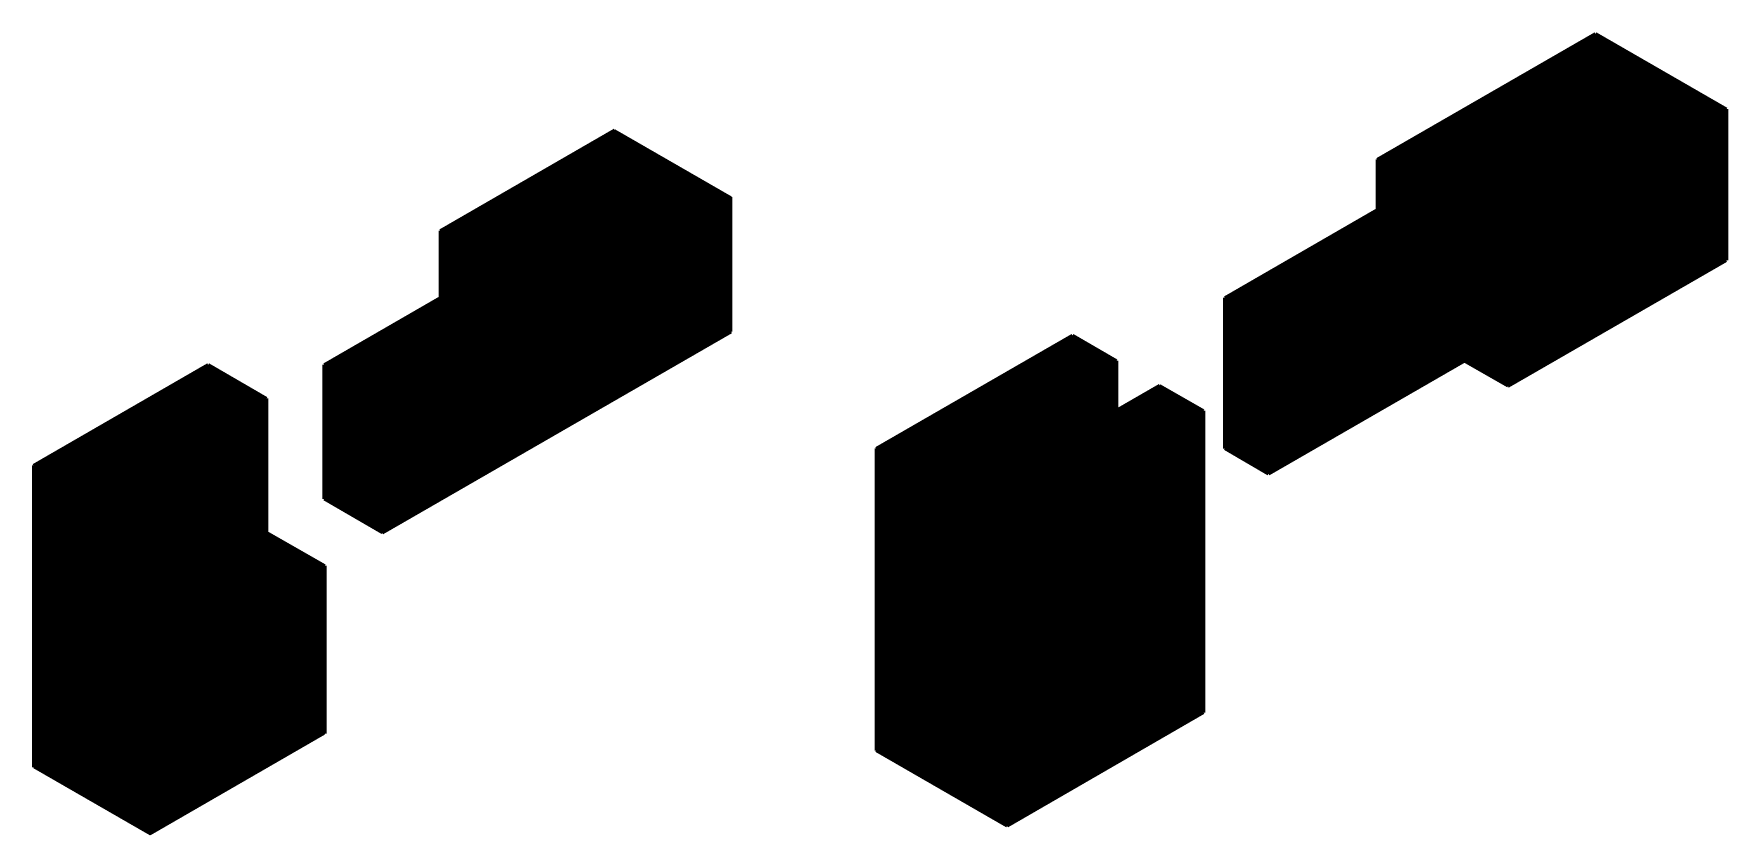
# Model space of a CAD drawing. Header units: millimetres. Extents: x -87 to 418, y -60 to 179.
import ezdxf

# ---------------------------------------------------------------- set-up
doc = ezdxf.new("R2010")
doc.units = ezdxf.units.MM
doc.linetypes.add('ACAD_ISO02W100', pattern=[15, 12, -3])
doc.layers.get('0').update_dxf_attribs({"lineweight": 70, "true_color": 0xffffff})
doc.layers.add('ponozne', color=252, linetype='Continuous', lineweight=35, true_color=0xa0a0a4)
doc.layers.add('skriti', color=7, linetype='ACAD_ISO02W100', lineweight=35, true_color=0x000000)
pattern_1 = [(45, (0, 0), (-0.088388348, 0.088388348), [])]

msp = doc.modelspace()

# ---------------------------------------------------------------- hatches: boundary and pattern name
at = {"layer": 'ponozne'}
h = msp.add_hatch(dxfattribs=at)
h.set_pattern_fill('ANSI31', color=256, scale=2, angle=-15, style=0)
h.set_pattern_definition(pattern_1)
h.paths.add_polyline_path([(339.91, 126.25), (352.91, 118.75), (417.86, 156.25), (378.89, 178.75), (313.93, 141.25), (326.92, 133.75), (313.93, 126.25), (268.47, 100), (281.46, 92.5)])
h = msp.add_hatch(dxfattribs=at)
h.set_pattern_fill('ANSI31', color=256, scale=2, angle=-10, style=0)
h.set_pattern_definition(pattern_1)
h.paths.add_polyline_path([(352.91, 73.75), (417.86, 111.25), (417.86, 156.25), (352.91, 118.75)])
h = msp.add_hatch(dxfattribs=at)
h.set_pattern_fill('ANSI31', color=256, scale=2, angle=-15, style=0)
h.set_pattern_definition(pattern_1)
h.paths.add_polyline_path([(0, 80), (17.32, 70), (121.24, 130), (86.6, 150), (34.64, 120), (51.96, 110)])
h = msp.add_hatch(dxfattribs=at)
h.set_pattern_fill('ANSI31', color=256, style=0)
h.set_pattern_definition(pattern_1)
h.paths.add_polyline_path([(339.91, 126.25), (352.91, 118.75), (352.91, 73.75), (339.91, 81.25)])
h.paths.add_polyline_path([(313.93, 126.25), (326.92, 133.75), (313.93, 141.25)])
h.paths.add_polyline_path([(281.46, 47.5), (281.46, 92.5), (268.47, 100), (268.47, 55)])
h = msp.add_hatch(dxfattribs=at)
h.set_pattern_fill('ANSI31', color=256, scale=2, angle=-15, style=0)
h.set_pattern_definition(pattern_1)
h.paths.add_polyline_path([(17.32, 70), (121.24, 130), (121.24, 90), (17.32, 30)])
h = msp.add_hatch(dxfattribs=at)
h.set_pattern_fill('ANSI31', color=256, scale=2, angle=-10, style=0)
h.set_pattern_definition(pattern_1)
h.paths.add_polyline_path([(339.91, 81.25), (339.91, 126.25), (281.46, 92.5), (281.46, 47.5)])
h = msp.add_hatch(dxfattribs=at)
h.set_pattern_fill('ANSI31', color=256, style=0)
h.set_pattern_definition(pattern_1)
h.paths.add_polyline_path([(51.96, 110), (34.64, 120), (34.64, 100)])
h = msp.add_hatch(dxfattribs=at)
h.set_pattern_fill('ANSI31', color=256, angle=-30, style=0)
h.set_pattern_definition(pattern_1)
h.paths.add_polyline_path([(248.98, 73.75), (261.97, 66.25), (203.52, 32.5), (190.53, 40)])
h.paths.add_polyline_path([(223, 88.75), (235.99, 81.25), (177.54, 47.5), (164.54, 55), (184.03, 66.25)])
h = msp.add_hatch(dxfattribs=at)
h.set_pattern_fill('ANSI31', color=256, scale=2, angle=48, style=0)
h.set_pattern_definition(pattern_1)
h.paths.add_polyline_path([(235.99, 66.25), (190.53, 40), (190.53, 10), (177.54, 2.5), (177.54, 47.5), (235.99, 81.25)])
h = msp.add_hatch(dxfattribs=at)
h.set_pattern_fill('ANSI31', color=256, angle=-30, style=0)
h.set_pattern_definition(pattern_1)
h.paths.add_polyline_path([(-69.28, 40), (-17.32, 70), (-34.64, 80), (-86.6, 50)])
h = msp.add_hatch(dxfattribs=at)
h.set_pattern_fill('ANSI31', color=256, style=0)
h.set_pattern_definition(pattern_1)
h.paths.add_polyline_path([(0, 80), (17.32, 70), (17.32, 30), (0, 40)])
h = msp.add_hatch(dxfattribs=at)
h.set_pattern_fill('ANSI31', color=256, scale=2, angle=40, style=0)
h.set_pattern_definition(pattern_1)
h.paths.add_polyline_path([(-17.32, 70), (-17.32, 30), (-69.28, 0), (-69.28, 40)])
h = msp.add_hatch(dxfattribs=at)
h.set_pattern_fill('ANSI31', color=256, scale=2, angle=48, style=0)
h.set_pattern_definition(pattern_1)
h.paths.add_polyline_path([(261.97, -23.75), (203.52, -57.5), (203.52, 32.5), (261.97, 66.25)])
h = msp.add_hatch(dxfattribs=at)
h.set_pattern_fill('ANSI31', color=256, scale=2, angle=43, style=0)
h.set_pattern_definition(pattern_1)
h.paths.add_polyline_path([(177.54, 47.5), (164.54, 55), (164.54, -35), (203.52, -57.5), (203.52, 32.5), (190.53, 40), (190.53, 10), (190.53, -5), (177.54, 2.5)])
h = msp.add_hatch(dxfattribs=at)
h.set_pattern_fill('ANSI31', color=256, scale=2, angle=40, style=0)
h.set_pattern_definition(pattern_1)
h.paths.add_polyline_path([(-86.6, 50), (-86.6, -40), (-51.96, -60), (-51.96, -10), (-69.28, 0), (-69.28, 40)])
h = msp.add_hatch(dxfattribs=at)
h.set_pattern_fill('ANSI31', color=256, angle=-30, style=0)
h.set_pattern_definition(pattern_1)
h.paths.add_polyline_path([(-17.32, 30), (0, 20), (-51.96, -10), (-69.28, 0)])
h = msp.add_hatch(dxfattribs=at)
h.set_pattern_fill('ANSI31', color=256, scale=2, angle=40, style=0)
h.set_pattern_definition(pattern_1)
h.paths.add_polyline_path([(0, 20), (0, -30), (-51.96, -60), (-51.96, -10)])
h = msp.add_hatch(dxfattribs=at)
h.set_pattern_fill('ANSI31', color=256, angle=-30, style=0)
h.set_pattern_definition(pattern_1)
h.paths.add_polyline_path([(190.53, 10), (177.54, 2.5), (190.53, -5)])

# ---------------------------------------------------------------- linework, layer by layer
for p, q in [((313.93, 141.25), (378.89, 178.75)), ((378.89, 178.75), (417.86, 156.25)), ((352.91, 118.75), (417.86, 156.25)), ((417.86, 156.25), (417.86, 111.25)), ((34.64, 120), (86.6, 150)), ((326.92, 133.75), (313.93, 141.25)), ((313.93, 141.25), (313.93, 126.25)), ((313.93, 126.25), (326.92, 133.75)), ((17.32, 70), (121.24, 130)), ((268.47, 100), (313.93, 126.25)), ((281.46, 92.5), (339.91, 126.25)), ((339.91, 126.25), (352.91, 118.75)), ((339.91, 81.25), (339.91, 126.25)), ((51.96, 110), (34.64, 120)), ((34.64, 120), (34.64, 100)), ((352.91, 118.75), (352.91, 73.75)), ((352.91, 73.75), (417.86, 111.25)), ((34.64, 100), (51.96, 110)), ((0, 80), (34.64, 100)), ((268.47, 100), (281.46, 92.5)), ((268.47, 55), (268.47, 100)), ((281.46, 47.5), (281.46, 92.5)), ((17.32, 30), (121.24, 90)), ((223, 88.75), (235.99, 81.25)), ((177.54, 47.5), (235.99, 81.25)), ((235.99, 81.25), (235.99, 66.25)), ((339.91, 81.25), (281.46, 47.5)), ((352.91, 73.75), (339.91, 81.25)), ((-86.6, 50), (-34.64, 80)), ((-34.64, 80), (-17.32, 70)), ((0, 40), (0, 80)), ((0, 80), (17.32, 70)), ((248.98, 73.75), (235.99, 66.25)), ((248.98, 73.75), (261.97, 66.25)), ((-69.28, 40), (-17.32, 70)), ((-17.32, 70), (-17.32, 30)), ((17.32, 70), (17.32, 30)), ((164.54, 55), (184.03, 66.25)), ((235.99, 66.25), (190.53, 40)), ((261.97, 66.25), (203.52, 32.5)), ((261.97, 66.25), (261.97, -23.75)), ((177.54, 47.5), (164.54, 55)), ((164.54, 55), (164.54, -35)), ((281.46, 47.5), (268.47, 55)), ((-69.28, 40), (-86.6, 50)), ((-86.6, 50), (-86.6, -40)), ((177.54, 47.5), (177.54, 2.5)), ((-69.28, 40), (-69.28, 0)), ((17.32, 30), (0, 40)), ((203.52, 32.5), (190.53, 40)), ((190.53, 40), (190.53, 10)), ((-17.32, 30), (-69.28, 0)), ((-17.32, 30), (0, 20)), ((-51.96, -10), (0, 20)), ((0, 20), (0, -30)), ((190.53, 10), (177.54, 2.5)), ((190.53, 10), (190.53, -5)), ((-69.28, 0), (-51.96, -10)), ((177.54, 2.5), (190.53, -5)), ((-51.96, -10), (-51.96, -60)), ((261.97, -23.75), (203.52, -57.5)), ((203.52, -57.5), (164.54, -35))]:
    msp.add_line(p, q)
at = {"ltscale": 2}
for p, q in [((184.03, 66.25), (223, 88.75)), ((203.52, 32.5), (203.52, -57.5))]:
    msp.add_line(p, q, dxfattribs=at)
at = {"layer": 'ponozne'}
for p, q in [((86.6, 150), (121.24, 130)), ((121.24, 130), (121.24, 90)), ((-51.96, -60), (0, -30)), ((-86.6, -40), (-51.96, -60))]:
    msp.add_line(p, q, dxfattribs=at)
at = {"layer": 'skriti', "ltscale": 2.5}
for p, q in [((378.89, 133.75), (378.89, 178.75)), ((86.6, 150), (86.6, 110)), ((313.93, 96.25), (378.89, 133.75)), ((326.92, 133.75), (326.92, 88.75)), ((417.86, 111.25), (378.89, 133.75)), ((313.93, 126.25), (313.93, 96.25)), ((51.96, 110), (51.96, 70)), ((86.6, 110), (121.24, 90)), ((34.64, 80), (34.64, 100)), ((326.92, 88.75), (313.93, 96.25)), ((223, 88.75), (223, -1.25)), ((268.47, 55), (326.92, 88.75)), ((-34.64, 80), (-34.64, -10)), ((51.96, 70), (34.64, 80)), ((248.98, 28.75), (248.98, 73.75)), ((51.96, 70), (34.64, 60)), ((235.99, 66.25), (235.99, 36.25)), ((34.64, 60), (0, 40)), ((235.99, 36.25), (190.53, 10)), ((235.99, 36.25), (248.98, 28.75)), ((248.98, 28.75), (190.53, -5)), ((223, -1.25), (164.54, -35)), ((223, -1.25), (261.97, -23.75)), ((-86.6, -40), (-34.64, -10)), ((-34.64, -10), (0, -30))]:
    msp.add_line(p, q, dxfattribs=at)

doc.saveas('drawing.dxf')
